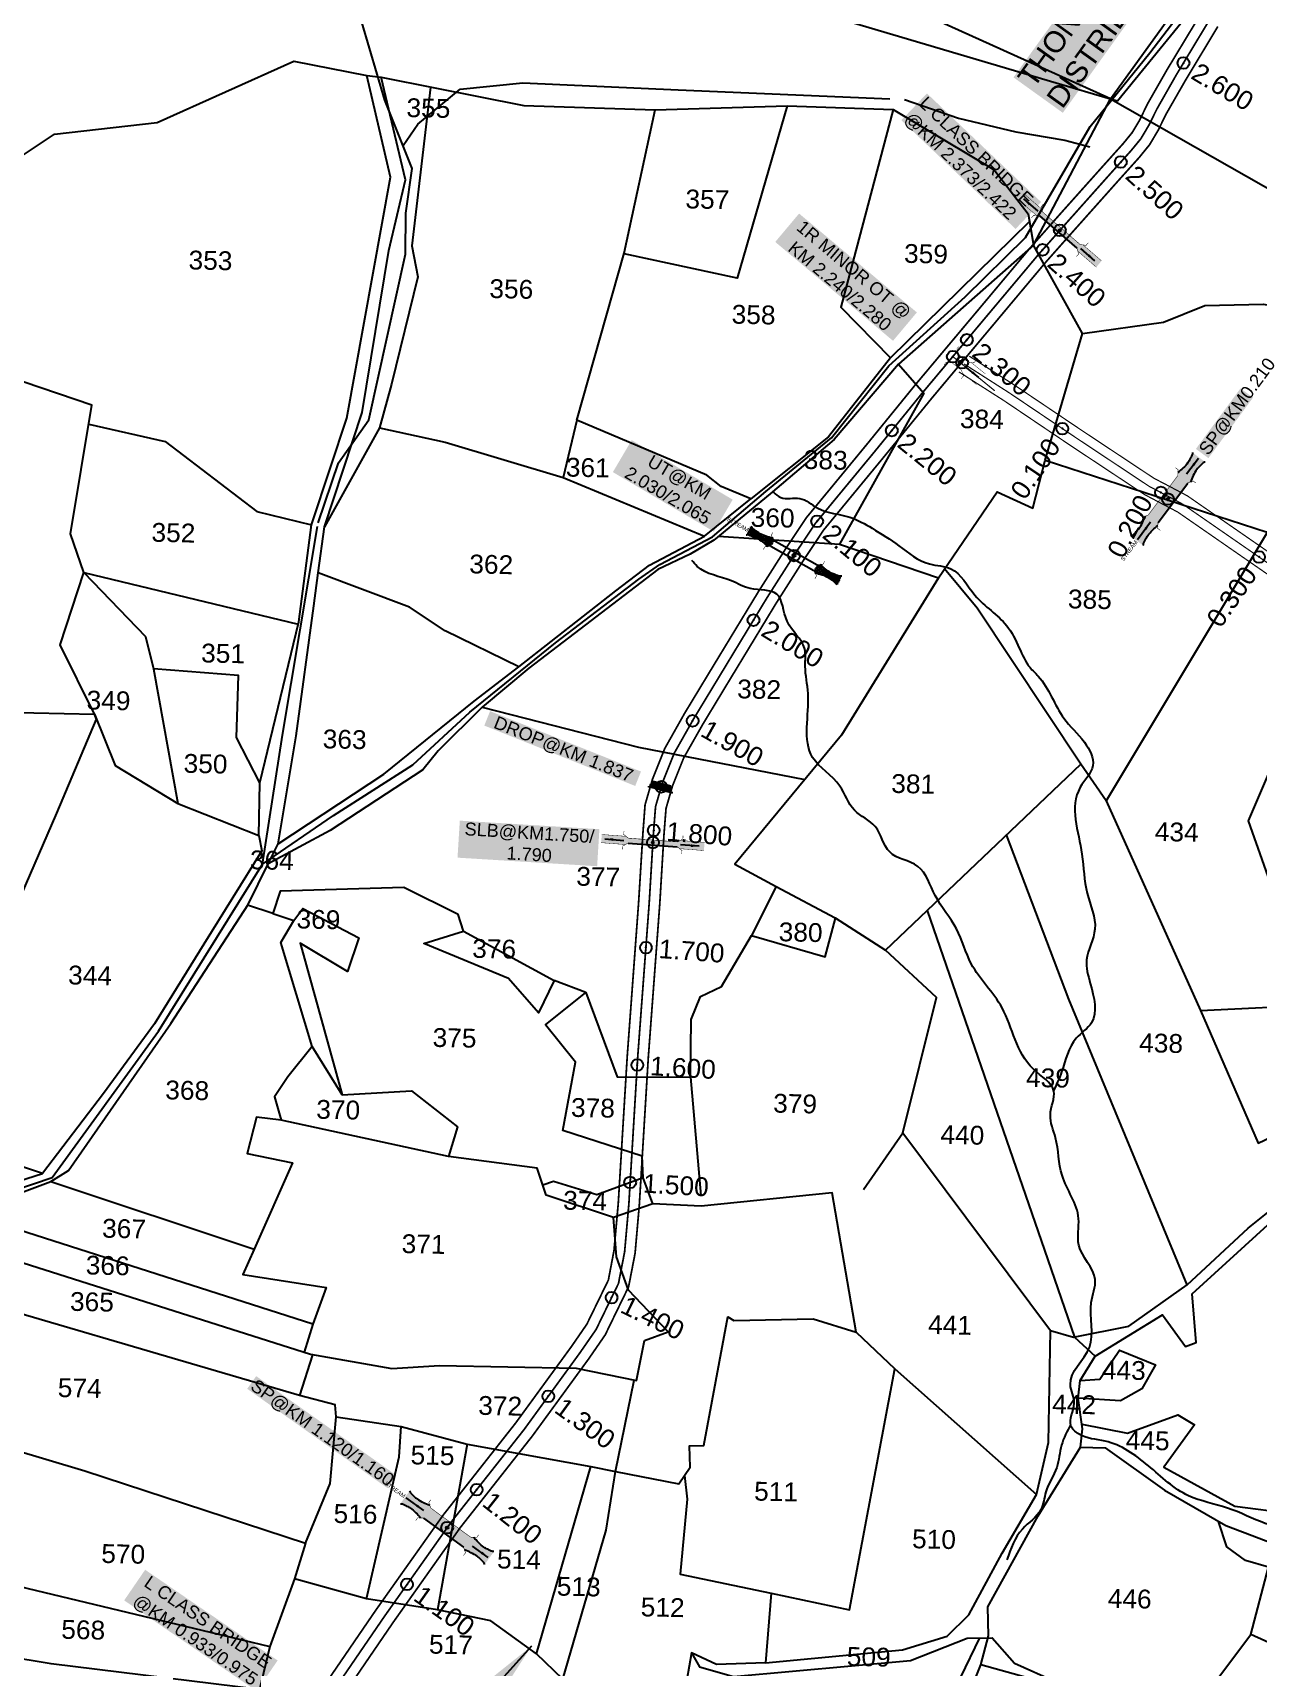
# Model space of a CAD drawing. Header units: inches. Extents: x 184455 to 195646, y 1613050 to 1620483.
# Drawn here: x 186628 to 187670, y 1615114 to 1616503 of the extents above; entities that cross this region are included whole.
import ezdxf
from ezdxf.enums import TextEntityAlignment as Align

# ---------------------------------------------------------------- set-up
doc = ezdxf.new("R2010")
doc.units = ezdxf.units.IN
doc.header["$LTSCALE"] = 15
doc.header["$MEASUREMENT"] = 0
doc.header["$PDMODE"] = 32
doc.header["$PDSIZE"] = 10
doc.linetypes.add('ACAD_ISO02W100', pattern=[15, 12, -3])
doc.linetypes.add('HIDDEN2', pattern=[0.1875, 0.125, -0.0625])
for name, color, linetype in [('CANAL1', 7, 'Continuous'), ('CHANAGE', 1, 'Continuous'), ('CS', 134, 'Continuous'), ('CSMark', 72, 'Continuous'), ('PAPER SIZE', 5, 'Continuous'), ('PLOTS', 7, 'Continuous'), ('PLOTS NO', 7, 'Continuous'), ('POINT', 2, 'Continuous'), ('ROADS', 6, 'ACAD_ISO02W100'), ('STREAMS', 4, 'Continuous'), ('STRUCTURE', 5, 'Continuous'), ('text2', 7, 'Continuous')]:
    doc.layers.add(name, color=color, linetype=linetype)
doc.styles.get("Standard").update_dxf_attribs({"font": 'arial.ttf'})
doc.dimstyles.get("Standard").update_dxf_attribs({"dimtxt": 0.18, "dimasz": 0.18, "dimexe": 0.18, "dimexo": 0.0625, "dimgap": 0.09, "dimtad": 0, "dimtih": 1, "dimtoh": 1, "dimdec": 4, "dimzin": 0, "dimdsep": 46, "dimtxsty": 'Standard', "dimcen": 0.09, "dimadec": 0, "dimazin": 0, "dimtfac": 1, "dimtdec": 4, "dimtofl": 0, "dimtmove": 0, "dimatfit": 3, "dimfxl": 1, "dimtolj": 1, "dimtzin": 0, "dimarcsym": 0})

# ---------------------------------------------------------------- blocks, each defined once
blk = doc.blocks.new('DROP')
h = blk.add_hatch()
h.set_pattern_fill('ANSI31', color=1, scale=10, angle=45)
h.set_pattern_definition([(90, (-324.4107, -25.7687), (-1.25, 0), [])])
h.paths.add_polyline_path([(-9.9, -4.3), (-13.8, 4.1), (13.8, 4.1), (10.2, -4.3)])
at = {"layer": 'STRUCTURE', "color": 5, "const_width": 0.49}
blk.add_lwpolyline([(-9.9, -4.3), (-13.8, 4.1), (13.8, 4.1), (10.2, -4.3), (-9.9, -4.3)], dxfattribs=at)
at = {"layer": 'STRUCTURE', "color": 5}
blk.add_circle((0, 0), 1.33, dxfattribs=at)
blk = doc.blocks.new('SP')
at = {"layer": 'STRUCTURE'}
h = blk.add_hatch(dxfattribs=at)
h.set_pattern_fill('DASH', color=256, scale=8, style=0)
edge = h.paths.add_edge_path()
edge.add_spline(control_points=[(769825.7, 1706742.1), (769825.3, 1706741.8), (769823.8, 1706740.8), (769820.9, 1706740.3), (769817, 1706739.7), (769811.4, 1706738.9), (769804, 1706739.7), (769798.4, 1706741), (769795.6, 1706741.6)], knot_values=[0, 0, 0, 0, 1.613557, 5.24513, 8.624976, 13.470124, 22.190216, 30.746377, 30.746377, 30.746377, 30.746377], degree=3, periodic=0)
edge.add_line((769795.6, 1706741.6), (769792.6, 1706739.6))
edge.add_line((769792.6, 1706739.6), (769732.6, 1706739.6))
edge.add_line((769732.6, 1706739.6), (769729.6, 1706741.6))
edge.add_spline(control_points=[(769729.6, 1706741.6), (769726.9, 1706740.9), (769721.3, 1706739.5), (769713.9, 1706738.5), (769708.3, 1706739.1), (769704.4, 1706739.6), (769701.5, 1706740), (769700, 1706741), (769699.5, 1706741.3)], knot_values=[0, 0, 0, 0, 8.556161, 17.276253, 22.121402, 25.501247, 29.13282, 30.746377, 30.746377, 30.746377, 30.746377], degree=3, periodic=0)
edge.add_line((769699.5, 1706741.3), (769699.5, 1706722.1))
edge.add_spline(control_points=[(769699.5, 1706722.1), (769700, 1706722.4), (769701.4, 1706723.4), (769704.3, 1706724), (769708.2, 1706724.5), (769713.8, 1706725.3), (769721.2, 1706724.5), (769726.8, 1706723.3), (769729.6, 1706722.6)], knot_values=[0, 0, 0, 0, 1.613557, 5.24513, 8.624976, 13.470124, 22.190216, 30.746377, 30.746377, 30.746377, 30.746377], degree=3, periodic=0)
edge.add_line((769729.6, 1706722.6), (769732.6, 1706724.6))
edge.add_line((769732.6, 1706724.6), (769792.6, 1706724.6))
edge.add_line((769792.6, 1706724.6), (769795.6, 1706722.6))
edge.add_spline(control_points=[(769795.6, 1706722.6), (769798.4, 1706723.3), (769803.9, 1706724.8), (769811.3, 1706725.8), (769817, 1706725.1), (769820.9, 1706724.7), (769823.8, 1706724.2), (769825.2, 1706723.3), (769825.7, 1706723)], knot_values=[0, 0, 0, 0, 8.556161, 17.276253, 22.121402, 25.501247, 29.13282, 30.746377, 30.746377, 30.746377, 30.746377], degree=3, periodic=0)
edge.add_line((769825.7, 1706723), (769825.7, 1706742.1))
h.paths.add_polyline_path([(769764.2, 1706732.1, -1), (769761.1, 1706732.1, -1)], flags=0)
h.paths.add_polyline_path([(769761.1, 1706732.1, 1), (769764.2, 1706732.1, 1)], flags=16)
at = {"layer": 'STRUCTURE', "const_width": 0.628}
for points in [[(769726.6, 1706747.6), (769726.6, 1706743.6), (769732.6, 1706739.6), (769792.6, 1706739.6), (769798.6, 1706743.6), (769798.6, 1706747.6)], [(769726.6, 1706716.6), (769726.6, 1706720.6), (769732.6, 1706724.6), (769792.6, 1706724.6), (769798.6, 1706720.6), (769798.6, 1706716.6)]]:
    blk.add_lwpolyline(points, dxfattribs=at)
at = {"layer": 'STRUCTURE', "color": 3}
blk.add_lwpolyline([(769732.6, 1706724.6), (769792.6, 1706724.6)], dxfattribs=at)
blk.add_lwpolyline([(769732.6, 1706724.6), (769792.6, 1706724.6)], dxfattribs=at)
at = {"layer": 'STRUCTURE', "color": 0}
blk.add_circle((769762.6, 1706732.1), 1.55, dxfattribs=at)
at = {"layer": 'STRUCTURE'}
for points in [[(769699.5, 1706741.3), (769700.9, 1706740.5), (769704.4, 1706739.6), (769707.8, 1706739.2), (769712.6, 1706738.8), (769721.3, 1706739.7), (769729.6, 1706741.6)], [(769825.7, 1706742.1), (769824.3, 1706741.3), (769820.8, 1706740.3), (769817.5, 1706739.8), (769812.7, 1706739.2), (769804, 1706739.9), (769795.6, 1706741.6)], [(769699.5, 1706722.1), (769700.9, 1706723), (769704.4, 1706724), (769707.7, 1706724.5), (769712.5, 1706725), (769721.2, 1706724.4), (769729.6, 1706722.6)], [(769825.7, 1706723), (769824.3, 1706723.8), (769820.8, 1706724.7), (769817.4, 1706725.1), (769812.6, 1706725.5), (769803.9, 1706724.6), (769795.6, 1706722.6)]]:
    blk.add_spline(points, degree=3, dxfattribs=at)
at = {"layer": 'STRUCTURE', "color": 0}
blk.add_text('STREAM', height=5, dxfattribs=at).set_placement((769684.3, 1706732.1), align=Align.MIDDLE_CENTER)
for points in [[(769727.4, 1706732.1), (769700.8, 1706732.1)], [(769824.4, 1706732.1), (769800.5, 1706732.1)]]:
    blk.add_leader(points, dimstyle='Standard', override={"dimasz": 10, "dimgap": 0.09, "dimtad": 0}, dxfattribs=at)
blk = doc.blocks.new('SLB')
at = {"layer": 'STRUCTURE'}
h = blk.add_hatch(dxfattribs=at)
h.set_pattern_fill('DOTS', color=6, scale=20, angle=320.3722, style=0)
h.set_pattern_definition([(320.372247934, (-159.4327, -72.9564), (1.2786241598, 0.5641323054), [0, -1.25])])
h.paths.add_polyline_path([(769699.5, 1706871.1), (769699.5, 1706861.1), (769729.1, 1706861.1), (769732.1, 1706863.1), (769792.1, 1706863.1), (769795.1, 1706861.1), (769824.7, 1706861.1), (769824.7, 1706871.1), (769795.1, 1706871.1), (769792.1, 1706869.1), (769732.1, 1706869.1), (769729.1, 1706871.1)])
at = {"layer": 'STRUCTURE', "color": 6, "const_width": 0.628}
for points in [[(769726.1, 1706877.1), (769726.1, 1706873.1), (769732.1, 1706869.1), (769792.1, 1706869.1), (769798.1, 1706873.1), (769798.1, 1706877.1)], [(769726.1, 1706855.1), (769726.1, 1706859.1), (769732.1, 1706863.1), (769792.1, 1706863.1), (769798.1, 1706859.1), (769798.1, 1706855.1)]]:
    blk.add_lwpolyline(points, dxfattribs=at)
at = {"layer": 'STRUCTURE', "color": 6, "linetype": 'ACAD_ISO02W100', "ltscale": 0.5, "const_width": 0.5}
for points in [[(769699.5, 1706871.1), (769729.1, 1706871.1)], [(769699.5, 1706861.1), (769729.1, 1706861.1)], [(769795.1, 1706871.1), (769824.7, 1706871.1)], [(769795.1, 1706861.1), (769824.7, 1706861.1)]]:
    blk.add_lwpolyline(points, dxfattribs=at)
at = {"layer": 'STRUCTURE', "color": 6}
blk.add_lwpolyline([(769732.1, 1706863.1), (769792.1, 1706863.1)], dxfattribs=at)
blk.add_lwpolyline([(769732.1, 1706863.1), (769792.1, 1706863.1)], dxfattribs=at)
at = {"layer": 'STRUCTURE', "color": 0}
blk.add_circle((769762.1, 1706866.1), 1.24, dxfattribs=at)
for points in [[(769703.8, 1706866), (769726.7, 1706866)], [(769818.6, 1706865.8), (769795.7, 1706865.8)]]:
    blk.add_leader(points, dimstyle='Standard', override={"dimasz": 10, "dimgap": 0.09, "dimtad": 0}, dxfattribs=at)
blk = doc.blocks.new('UT')
at = {"layer": 'STRUCTURE'}
h = blk.add_hatch(dxfattribs=at)
h.set_pattern_fill('DASH', color=150, scale=8, angle=-39.6278, style=0)
h.set_pattern_definition([(320.372247933, (-4370.464, -6260.8811), (1.40800153113, 0.132407282), [1, -1])])
h.paths.add_polyline_path([(765163, 1700681.9), (765165.6, 1700680.6), (765167.2, 1700680.3), (765169.1, 1700680), (765172.4, 1700679.6), (765176.4, 1700679.3), (765179.5, 1700679.5), (765183.1, 1700679.9), (765187.7, 1700680.9), (765188.9, 1700681.2), (765193.1, 1700682.2), (765196.1, 1700680.2), (765196.1, 1700672.2), (765193.1, 1700670.2), (765190.5, 1700670.8), (765188.1, 1700671.3), (765185.5, 1700671.8), (765183.6, 1700672.1), (765181, 1700672.5), (765180.3, 1700672.5), (765178.5, 1700672.6), (765176.7, 1700672.6), (765174.6, 1700672.5), (765172.5, 1700672.3), (765170.4, 1700672), (765168.5, 1700671.7), (765166.1, 1700671.2), (765165, 1700670.8), (765163, 1700669.7)])
h.paths.add_polyline_path([(765259.1, 1700682.2), (765256.1, 1700680.2), (765256.1, 1700672.2), (765259.1, 1700670.2), (765261.9, 1700671), (765264.4, 1700671.6), (765266.4, 1700672), (765269.1, 1700672.5), (765272.7, 1700673), (765276.1, 1700673.1), (765278.6, 1700672.9), (765281.2, 1700672.7), (765283.9, 1700672.3), (765286.4, 1700671.9), (765288, 1700671.3), (765289.2, 1700670.6), (765289.1, 1700682.7), (765287.6, 1700681.8), (765285.7, 1700681.2), (765283, 1700680.7), (765281.2, 1700680.4), (765276.7, 1700679.9), (765272.7, 1700679.9), (765268.7, 1700680.3), (765264.8, 1700681), (765261.2, 1700681.7)])
at = {"layer": 'STRUCTURE', "color": 150, "const_width": 0.628}
for points in [[(765190.1, 1700688.2), (765190.1, 1700684.2), (765196.1, 1700680.2), (765256.1, 1700680.2), (765262.1, 1700684.2), (765262.1, 1700688.2)], [(765190.1, 1700664.2), (765190.1, 1700668.2), (765196.1, 1700672.2), (765256.1, 1700672.2), (765262.1, 1700668.2), (765262.1, 1700664.2)]]:
    blk.add_lwpolyline(points, dxfattribs=at)
at = {"layer": 'STRUCTURE', "color": 150}
for points in [[(765196.1, 1700680.2), (765256.1, 1700680.2)], [(765196.1, 1700672.2), (765256.1, 1700672.2)], [(765196.1, 1700672.2), (765256.1, 1700672.2)]]:
    blk.add_lwpolyline(points, dxfattribs=at)
at = {"layer": 'STRUCTURE', "color": 0}
blk.add_circle((765226.1, 1700676.2), 1.89, dxfattribs=at)
at = {"layer": 'STRUCTURE', "color": 150}
for points in [[(765163, 1700681.9), (765164.4, 1700681.1), (765167.9, 1700680.2), (765171.2, 1700679.8), (765176.1, 1700679.4), (765184.7, 1700680.3), (765193.1, 1700682.2)], [(765163, 1700669.7), (765164.3, 1700670.6), (765167.8, 1700671.6), (765171.2, 1700672.1), (765176, 1700672.6), (765184.7, 1700672), (765193.1, 1700670.2)], [(765289.1, 1700682.7), (765287.8, 1700681.9), (765284.3, 1700680.9), (765280.9, 1700680.4), (765276.1, 1700679.8), (765267.4, 1700680.5), (765259.1, 1700682.2)], [(765289.2, 1700670.6), (765287.8, 1700671.4), (765284.2, 1700672.3), (765280.9, 1700672.7), (765276.1, 1700673.1), (765267.4, 1700672.2), (765259.1, 1700670.2)]]:
    blk.add_spline(points, degree=3, dxfattribs=at)
at = {"layer": 'STRUCTURE', "color": 0}
blk.add_text('STREAM', height=5, dxfattribs=at).set_placement((765148.2, 1700675.8), align=Align.MIDDLE_CENTER)
for points in [[(765190.9, 1700676), (765164.2, 1700675.8)], [(765289.3, 1700676.7), (765265.4, 1700676.4)]]:
    blk.add_leader(points, dimstyle='Standard', override={"dimasz": 10, "dimgap": 0.09, "dimtad": 0}, dxfattribs=at)
blk = doc.blocks.new('OT')
at = {"layer": 'STRUCTURE', "color": 190}
for points, const_width in [([(769775.2, 1706601.8), (769775.2, 1706597.8), (769769.2, 1706593.8), (769761.8, 1706593.8), (769754.4, 1706593.8), (769748.4, 1706597.8), (769748.4, 1706601.8)], 0.5), ([(769751.4, 1706595.8), (769729.4, 1706595.8)], 0.5), ([(769751.4, 1706579), (769729.4, 1706579)], 0.5), ([(769748.4, 1706573), (769748.4, 1706577), (769754.4, 1706581), (769761.8, 1706581), (769761.8, 1706581), (769761.8, 1706581), (769769.2, 1706581), (769775.2, 1706577), (769775.2, 1706573)], 0.5), ([(769761.8, 1706593.8), (769761.8, 1706581)], 2.5)]:
    blk.add_lwpolyline(points, dxfattribs=dict(at, const_width=const_width))
at = {"layer": 'STRUCTURE', "color": 0}
blk.add_circle((769761.8, 1706587.4), 1.87, dxfattribs=at)
blk.add_leader([(769732.6, 1706587.4), (769753.8, 1706587.4)], dimstyle='Standard', override={"dimasz": 10, "dimgap": 0.09, "dimtad": 0}, dxfattribs=at)

msp = doc.modelspace()

# ---------------------------------------------------------------- linework, layer by layer
at = {"layer": 'CANAL1', "color": 200}
for points, const_width in [([(186870.7, 1615091.2), (186919.4, 1615162.4), (186976.8, 1615243.4), (187038.3, 1615321.5), (187085.8, 1615386.6), (187098.9, 1615405.6), (187117.2, 1615443.1), (187122, 1615468.3), (187125.6, 1615508.2), (187133.2, 1615632.9), (187142.9, 1615764), (187146.5, 1615822.1), (187148.4, 1615847.2), (187154.7, 1615868.9), (187165.1, 1615894.9), (187181.9, 1615924.7), (187203.7, 1615960.7), (187244.7, 1616028.2), (187268.4, 1616065.5), (187285.8, 1616091.5), (187306.7, 1616116.8), (187337.2, 1616153.8), (187378.3, 1616204.3), (187432.3, 1616268.6), (187475.4, 1616320), (187497.8, 1616345.4), (187536.6, 1616388.8), (187555, 1616409.3), (187562.6, 1616418.6), (187568.8, 1616428.9), (187575.6, 1616442.9), (187592.4, 1616472.3), (187620.2, 1616518.3)], 1.5), ([(186885.6, 1615081), (186934.2, 1615152.1), (186991.2, 1615232.6), (187052.6, 1615310.6), (187100.5, 1615376.2), (187114.5, 1615396.5), (187134.4, 1615437.4), (187139.9, 1615465.8), (187143.5, 1615506.8), (187151.1, 1615631.6), (187160.9, 1615762.8), (187164.4, 1615820.8), (187166.2, 1615844), (187171.7, 1615863.1), (187181.3, 1615887.1), (187197.5, 1615915.6), (187219.1, 1615951.3), (187260, 1616018.7), (187283.5, 1616055.6), (187300.3, 1616080.8), (187320.5, 1616105.3), (187351.1, 1616142.4), (187392.2, 1616192.8), (187446.1, 1616257.1), (187489, 1616308.3), (187511.3, 1616333.4), (187550, 1616376.8), (187568.7, 1616397.6), (187577.4, 1616408.3), (187584.6, 1616420.4), (187591.5, 1616434.4), (187608, 1616463.2), (187635.4, 1616508.7)], 1.5), ([(187423.9, 1616228.6), (187462.2, 1616204.1), (187519.7, 1616165.4), (187581.1, 1616124.7), (187594.5, 1616117.7), (187609.6, 1616109.7), (187706.5, 1616042.6)], 1), ([(187415.3, 1616215.1), (187453.4, 1616190.8), (187510.8, 1616152.1), (187573, 1616110.9), (187587, 1616103.5), (187601.3, 1616096), (187697.3, 1616029.5)], 1)]:
    msp.add_lwpolyline(points, dxfattribs=dict(at, const_width=const_width))
at = {"layer": 'CANAL1', "color": 1, "linetype": 'HIDDEN2', "ltscale": 5, "const_width": 1.5}
msp.add_lwpolyline([(186878.1, 1615086.1), (186926.8, 1615157.2), (186984, 1615238), (187045.5, 1615316), (187093.1, 1615381.4), (187106.7, 1615401), (187125.8, 1615440.2), (187131, 1615467), (187134.6, 1615507.5), (187142.1, 1615632.2), (187151.9, 1615763.4), (187155.4, 1615821.4), (187157.3, 1615845.6), (187163.2, 1615866), (187173.2, 1615891), (187189.7, 1615920.2), (187211.4, 1615956), (187252.3, 1616023.5), (187275.9, 1616060.5), (187293, 1616086.1), (187313.6, 1616111.1), (187344.2, 1616148.1), (187385.2, 1616198.5), (187439.2, 1616262.9), (187482.2, 1616314.1), (187504.6, 1616339.4), (187543.3, 1616382.8), (187561.8, 1616403.4), (187570, 1616413.4), (187576.7, 1616424.7), (187583.6, 1616438.6), (187600.2, 1616467.8), (187627.8, 1616513.5)], dxfattribs=at)
at = {"layer": 'CANAL1', "color": 1, "linetype": 'HIDDEN2', "ltscale": 4, "const_width": 1, "elevation": 1}
msp.add_lwpolyline([(187410.1, 1616228.1), (187445.7, 1616199.1)], dxfattribs=at)
at = {"layer": 'CANAL1', "color": 1, "linetype": 'HIDDEN2', "ltscale": 4, "const_width": 1}
msp.add_lwpolyline([(187419.6, 1616221.9), (187457.8, 1616197.5), (187515.3, 1616158.8), (187577.1, 1616117.8), (187590.8, 1616110.6), (187605.4, 1616102.8), (187701.9, 1616036)], dxfattribs=at)
at = {"layer": 'CS', "color": 3}
for p in [(187503.2, 1616166.9), (187587, 1616112.6), (187670.5, 1616057.8)]:
    msp.add_point(p, dxfattribs=at)
at = {"layer": 'PLOTS'}
for points in [[(186477.9, 1616698.6), (186742.6, 1616659.6), (186898.2, 1616636.4), (187156.9, 1616562.1), (187498, 1616460.9), (187544.2, 1616447.3), (187550.1, 1616445.6), (187631.5, 1616545.7), (187707.3, 1616681), (187769.4, 1616760.5), (187880.9, 1616903.4), (187907.5, 1616909.6), (187963.9, 1616915), (188017.9, 1616956.8), (188079.7, 1617031.6), (188119.6, 1617094.4), (188171.2, 1617160.6), (188308.4, 1617311)], [(186541.5, 1615594), (186648.3, 1615840), (186681.9, 1615920), (186680.2, 1615924.2), (186651.2, 1615983), (186671.3, 1616044.7), (186659.8, 1616077.5), (186678, 1616186.8), (186562.5, 1616225.9), (186567.1, 1616309.7), (186572.1, 1616374.2), (186546.1, 1616466.8), (186477.9, 1616698.6)], [(187544.2, 1616447.3), (187362.2, 1616529.3), (187302.5, 1616578.2), (187062.2, 1616654.2), (186912.2, 1616676.4)], [(187544.2, 1616447.3), (187612.2, 1616541.5), (187622, 1616547.4), (187669.5, 1616636.2)], [(186576.9, 1615926.4), (186680.2, 1615924.2), (186697.8, 1615880.4), (186751.1, 1615848.3), (186819.9, 1615821.1), (186820.9, 1615865.9), (186853.9, 1616002.7), (186864.9, 1616085.1), (186881, 1616133.8), (186894.8, 1616175.7), (186931.8, 1616380.6), (186911.7, 1616467), (186924.1, 1616465.7), (186969.7, 1616456.6), (187045.4, 1616441.6), (187156.9, 1616437.9), (187269.2, 1616441.4), (187359.3, 1616438.3), (187445.3, 1616387), (187474.2, 1616349.4), (187478.8, 1616322.9), (187544.2, 1616447.3), (187761, 1616324.1)], [(186578, 1616371.8), (186646.2, 1616417.2), (186733.4, 1616427.1), (186849.7, 1616479.4), (186911.7, 1616467)], [(186504.2, 1615452.3), (186525.4, 1615481.5), (186533.6, 1615484.9), (186571.1, 1615499.9), (186643.1, 1615527), (186658.2, 1615536.3), (186745.1, 1615661.1), (186810.8, 1615762.3), (186828, 1615797), (186836.3, 1615813.8), (186851.7, 1615905.8), (186866.7, 1616016.3), (186870.5, 1616044.4), (186875.7, 1616083.3), (186907.8, 1616180.5), (186930.6, 1616318.4), (186944.8, 1616378.5), (186924.1, 1616465.7)], [(186966, 1616457.3), (186950.1, 1616322.4), (186955.1, 1616295.9), (186932.9, 1616204.8), (186922.6, 1616167.7), (186875.7, 1616083.3)], [(187269.2, 1616441.4), (187226.7, 1616294.8), (187130.6, 1616315.5)], [(187090.3, 1616174), (187130.7, 1616316.1), (187156.9, 1616437.9)], [(187359.3, 1616438.3), (187314.8, 1616270.2), (187357.1, 1616227.1), (187475.3, 1616343.1)], [(187478.8, 1616322.9), (187363.8, 1616221.8), (187309.1, 1616157.7), (187254.9, 1616111.6), (187206.8, 1616072.1), (187186.7, 1616060.1), (187159.3, 1616047.2), (187049.7, 1615963.2), (187009.9, 1615930.1), (186972.6, 1615892.9), (186959.5, 1615876.9), (186880.7, 1615825.2), (186828, 1615797)], [(187210.9, 1616075.4), (187313.8, 1616068.6), (187397.9, 1616040.2), (187447.8, 1616113.2), (187478.1, 1616099.2), (187488.6, 1616140.2), (187520.3, 1616247.7), (187478.8, 1616322.9)], [(187520.3, 1616247.7), (187589.1, 1616257.5), (187624.3, 1616271.5), (187674.2, 1616272.6), (187717.4, 1616264.9), (187741.8, 1616279.6), (187773.5, 1616259.1), (187781.2, 1616202.6), (187752.6, 1616156.9), (187727.2, 1616124.2), (187705.9, 1616130.8), (187679.2, 1616081.5), (187540.4, 1615850.5), (187518.8, 1615881.7), (187430.7, 1616014.2), (187403.1, 1616047.8)], [(187357.1, 1616227.1), (187304.4, 1616159.9), (187238.4, 1616107.3)], [(187363.8, 1616221.8), (187385.5, 1616197.1), (187313.8, 1616068.6)], [(186675.3, 1616170.6), (186740.2, 1616156), (186818.2, 1616096.5), (186864.9, 1616085.1)], [(186922.6, 1616167.7), (186978.4, 1616155.4), (187078.8, 1616125.3), (187198.8, 1616075.5), (187238.4, 1616107.3), (187213.2, 1616117.7), (187201, 1616127.4), (187090.3, 1616174), (187078.8, 1616125.3)], [(187488.6, 1616140.2), (187677.5, 1616078.8)], [(187540.4, 1615850.5), (187620.8, 1615672.2), (187669.8, 1615559.6), (187704.2, 1615575.9), (187717.9, 1615530.9), (187809.4, 1615590.3), (187815.5, 1615593.9), (187821.9, 1615629.8), (187808.9, 1615636.5), (187811.7, 1615663.1), (187823.6, 1615733.9), (187753.2, 1615740.6), (187689.9, 1615753.2), (187661.6, 1615833.5), (187742.9, 1616023.2), (187735.9, 1616033.3), (187729.4, 1616077.4), (187744.3, 1616104.5), (187727.2, 1616124.2)], [(187041.1, 1615964.3), (187123.5, 1616029.1), (187152.3, 1616050.8), (187198.8, 1616075.5)], [(186671.3, 1616044.7), (186853.5, 1616000.7)], [(186671.3, 1616044.7), (186723.7, 1615990.3), (186730.3, 1615962.6), (186751.1, 1615848.3)], [(186836.3, 1615813.8), (186926.4, 1615873.3), (187003, 1615935.1), (187041.1, 1615964.3), (186978.4, 1615995.1), (186948, 1616015.1), (186870.5, 1616044.4)], [(187397.9, 1616040.2), (187315.5, 1615906.2), (187224.7, 1615796.6), (187260, 1615777.7), (187310, 1615750.9), (187352.8, 1615723.6), (187518.8, 1615881.7)], [(186820.9, 1615865.9), (186800.9, 1615904.4), (186802.6, 1615957.1), (186730.3, 1615962.6)], [(187009.9, 1615930.1), (187142.9, 1615896.2), (187284.3, 1615868.6)], [(186819.9, 1615821.1), (186822.4, 1615808.1), (186773.3, 1615728.6), (186731.3, 1615660.8), (186687.8, 1615601.8), (186636, 1615533.7), (186545, 1615564), (186526.7, 1615520.4), (186513, 1615487.6), (186500.9, 1615458.6), (186483.7, 1615440.7), (186462.2, 1615445.9), (186464.9, 1615457), (186420, 1615467.9), (186395.7, 1615471.3), (186270.8, 1615496.1)], [(187609.3, 1615439.1), (187508.7, 1615682), (187455.7, 1615821.5)], [(187146.8, 1615530), (187146, 1615548.4), (187078.5, 1615570.2), (187089.3, 1615628.4), (187063.8, 1615660.1), (187097.9, 1615687.5), (187071, 1615697.7), (187057.9, 1615670.4), (187032.4, 1615699.4), (186960.3, 1615729.3), (186994, 1615739.8), (186989.6, 1615753.9), (186943.3, 1615776.7), (186838, 1615773.8), (186831.8, 1615754.7), (186810.4, 1615761.7)], [(187260, 1615777.7), (187238.8, 1615736)], [(186831.8, 1615754.7), (186849.8, 1615748.8), (186857.5, 1615759.1), (186904.9, 1615733.9), (186895.3, 1615705.4), (186855.1, 1615729.5), (186890.9, 1615600.6), (186949.8, 1615604.1), (186988.9, 1615573.4), (186981.3, 1615548.1)], [(186890.9, 1615600.6), (186865.4, 1615641.7), (186838.8, 1615730.1), (186849.8, 1615748.8)], [(187097.9, 1615687.5), (187124.8, 1615616), (187187, 1615615.6), (187187.6, 1615664.6), (187195.6, 1615684.1), (187213.5, 1615692.6), (187238.8, 1615736), (187301.6, 1615717.8), (187310.2, 1615750.7)], [(187388.3, 1615757.4), (187488, 1615468.5), (187513.5, 1615394.7)], [(186994, 1615739.8), (187071, 1615697.7)], [(187367.5, 1615568.2), (187396.3, 1615683.2), (187352.8, 1615723.6)], [(187620.8, 1615672.2), (187725.8, 1615677.4), (187811.7, 1615663.1)], [(186865.4, 1615641.7), (186844.7, 1615616), (186833.3, 1615598.8), (186839.1, 1615579.1)], [(187187, 1615615.6), (187195.7, 1615514.9)], [(186533.6, 1615484.9), (186864, 1615380), (186933.2, 1615367.9), (186973.7, 1615370.6), (187089.8, 1615368.1), (187141, 1615357.6), (187148, 1615391.7), (187168, 1615399), (187134.4, 1615434.5), (187124, 1615462.9), (187121.5, 1615496.4), (187064.4, 1615515.2), (187061, 1615525.4), (187056.7, 1615538.2), (186981.3, 1615548.1), (186839.1, 1615579.1), (186818, 1615581.5), (186810, 1615550.7), (186848.7, 1615542.7), (186816.1, 1615469.3), (186806.5, 1615447.9), (186877.3, 1615436.9), (186866, 1615405.5), (186858.5, 1615381.7)], [(187513.5, 1615394.7), (187531.1, 1615378.4), (187588.4, 1615413.5), (187608, 1615386.5), (187616.9, 1615390.1), (187613.5, 1615431.5), (187697.3, 1615507.7), (187787.9, 1615569.6), (187807.9, 1615578.6)], [(187334.1, 1615520), (187367.5, 1615568.2), (187493, 1615400.3)], [(186526.7, 1615520.4), (186560.3, 1615509.7), (186636, 1615533.7)], [(186643.1, 1615527), (186816.1, 1615469.3)], [(187155, 1615507.8), (187146.8, 1615530), (187107.4, 1615515.5), (187070.5, 1615526.8), (187061.5, 1615523.7)], [(187328, 1615398.7), (187360.9, 1615367.6), (187481.1, 1615260.7), (187491.5, 1615305.1), (187493, 1615400.3), (187512.6, 1615394.5), (187559.7, 1615403.8), (187609.3, 1615439.1), (187661.2, 1615487.3), (187684, 1615505.3), (187717.9, 1615530.9)], [(186885.8, 1615326.7), (186940.9, 1615318.5), (186997, 1615303.5), (187102.3, 1615284.7), (187123.3, 1615280.5), (187177, 1615270), (187186.7, 1615284), (187186.2, 1615302.2), (187198.4, 1615302.5), (187218.8, 1615411.9), (187223.8, 1615408.7), (187291.2, 1615410.2), (187328, 1615398.7), (187307.5, 1615517.3), (187196.2, 1615506), (187155, 1615507.8), (187121.5, 1615496.4)], [(186866, 1615405.5), (186571.1, 1615499.9)], [(186466.5, 1615382.2), (186475.7, 1615379), (186476, 1615342.9), (186491, 1615338.6), (186490.8, 1615330), (186514.1, 1615325.9), (186514.5, 1615328.1), (186672.1, 1615281), (186859.8, 1615219.5), (186880.5, 1615270.2), (186885.8, 1615326.7), (186884.9, 1615337), (186854.6, 1615344.9), (186508.1, 1615446.3)], [(187518.3, 1615357.6), (187535.2, 1615358.9), (187551.8, 1615383.5), (187582.4, 1615371.1), (187570.9, 1615350.5), (187552.7, 1615340.3), (187516.7, 1615342.8)], [(186865.5, 1615379.5), (186854.6, 1615344.9)], [(187518.5, 1615301.1), (187520.4, 1615316.6), (187516.7, 1615342.8), (187518.3, 1615357.6), (187531.1, 1615378.4)], [(187078.5, 1615103.9), (187115.2, 1615230.4), (187123.3, 1615280.5), (187139.2, 1615357.9)], [(187181.8, 1615277), (187184.3, 1615256.9), (187178.3, 1615193.1), (187255.6, 1615176.8), (187322.2, 1615162.7), (187360.9, 1615367.6)], [(187519.9, 1615320.6), (187558.5, 1615312.9), (187601.4, 1615328.6), (187615.6, 1615319.9), (187589.6, 1615284), (187650, 1615251), (187698.4, 1615244.8), (187741.3, 1615222.7)], [(186911.6, 1615172.2), (186939.4, 1615292.9), (186940.9, 1615318.5)], [(186997, 1615303.5), (186971.9, 1615162.9)], [(187419, 1615078.2), (187433.9, 1615116), (187440.3, 1615140.6), (187439.8, 1615165.2), (187482.6, 1615242.6), (187518.5, 1615301.1), (187539.6, 1615300.4), (187590.2, 1615264.6), (187642.1, 1615234.4), (187724.9, 1615203)], [(187056.2, 1615125.3), (187102.3, 1615284.7)], [(187250.9, 1615117.6), (187367.4, 1615128.9), (187405.2, 1615140.5), (187423.7, 1615158.5), (187452.1, 1615210.8), (187481.1, 1615260.7)], [(187940.6, 1615152), (187904, 1615040), (187758.9, 1615070.2), (187764.9, 1615095.9), (187663.4, 1615141.9), (187678.5, 1615199), (187658.8, 1615204.6), (187643.1, 1615216.4), (187636.1, 1615237.9)], [(186859.8, 1615219.5), (186850.4, 1615189), (186829.3, 1615131.6)], [(186495.1, 1615213.2), (186537.5, 1615201.5), (186829.3, 1615131.6), (186820.5, 1615095), (186643.3, 1615116.9), (186562.7, 1615130.2)], [(186820.5, 1615095), (186982.6, 1615073.5), (187062.4, 1615078.8), (187077.7, 1615090.6), (187078.5, 1615103.9), (187056.2, 1615125.3), (187017.3, 1615153.4), (186971.9, 1615162.9), (186911.6, 1615172.2), (186850.4, 1615189)], [(187255.6, 1615176.8), (187250.9, 1615117.6), (187209.2, 1615116.4), (187188, 1615126.1), (187179.9, 1615080.8), (187126.9, 1615077), (187110.1, 1615076.9), (187077.7, 1615090.6)], [(187188, 1615126.1), (187194.7, 1615114.3), (187223.7, 1615106.1), (187374, 1615119.7), (187422.2, 1615138.8), (187443.5, 1615138.9), (187462.6, 1615117.4), (187533.3, 1615085.6), (187601.2, 1615058.9), (187663.4, 1615141.9)], [(187432.8, 1615138.9), (187400.5, 1615072.2), (187389.7, 1615046.2), (187375.9, 1615033.5), (187364.7, 1614964.6), (187392.2, 1614953.8), (187398.4, 1614972.4), (187550, 1614921.3), (187570.9, 1614968), (187597, 1615041.4), (187594.8, 1615050.5), (187473.6, 1615104.9), (187433.9, 1615116)]]:
    msp.add_lwpolyline(points, dxfattribs=at)
at = {"layer": 'POINT'}
for p in [(187418, 1616223, 5), (187593, 1616107, 6)]:
    msp.add_point(p, dxfattribs=at)
at = {"layer": 'ROADS'}
for points in [[(186823.1, 1615796.7), (186883.6, 1615838), (186950.9, 1615881), (186999.4, 1615925.9), (187072.3, 1615984.7), (187143.2, 1616038.8), (187160.9, 1616051.3), (187205.6, 1616075), (187251.2, 1616113.5), (187306.9, 1616159), (187355.8, 1616220.2), (187420.7, 1616279), (187471.8, 1616329.4), (187526.9, 1616423.6), (187577.7, 1616486.3), (187637.1, 1616564.6)], [(186564.1, 1615503.3), (186644.4, 1615530.2), (186734.6, 1615654.8), (186823.1, 1615796.7), (186840, 1615906.3), (186870.4, 1616086.7), (186887.7, 1616137.7), (186913.4, 1616174.3), (186944.7, 1616315.1), (186945.1, 1616350.1), (186950.5, 1616388), (186927.1, 1616446.2), (186907.7, 1616512.5)], [(186942.8, 1616407.5), (186955.2, 1616425.8), (186991.3, 1616455.6), (187044.6, 1616460.8), (187176.6, 1616454.9), (187369.1, 1616446.7), (187415, 1616430.7), (187463.7, 1616419.2), (187505.3, 1616412), (187526.5, 1616406.4)]]:
    msp.add_lwpolyline(points, dxfattribs=at)
at = {"layer": 'STREAMS'}
for points in [[(187257.6, 1616112.9), (187263.7, 1616108.4), (187280, 1616107.6), (187295.2, 1616099.3), (187322.6, 1616091.6), (187341.4, 1616082.2), (187364.3, 1616067.2), (187390.2, 1616051.9), (187408.5, 1616047.8), (187428.9, 1616025.2), (187455.9, 1615999.4), (187466.6, 1615980.4), (187475.7, 1615963.8), (187482.7, 1615956.5), (187504.4, 1615920.7), (187521.9, 1615900.4), (187529.2, 1615880.4), (187518.4, 1615862), (187519.9, 1615805.2), (187524.3, 1615771.9), (187530.9, 1615741.5), (187523.8, 1615715.2), (187527, 1615695.1), (187528, 1615661.9), (187515, 1615648.6), (187502.6, 1615620.2), (187495.4, 1615603.3)], [(188806.1, 1614622.7), (188786.5, 1614625.5), (188769.7, 1614635.6), (188748.1, 1614634.2), (188722.4, 1614651.8), (188673.7, 1614655.8), (188645.5, 1614656.4), (188585.2, 1614666.6), (188539.3, 1614672.9), (188504.5, 1614687.8), (188486, 1614717.6), (188463.3, 1614750.9), (188412, 1614772.3), (188383, 1614780.6), (188352.5, 1614784.6), (188322.8, 1614795.9), (188284.7, 1614794.3), (188249.9, 1614801.3), (188234.9, 1614800.2), (188215.8, 1614809.6), (188192.2, 1614844), (188165.1, 1614860), (188155.5, 1614887.8), (188135.4, 1614906.3), (188117.6, 1614925.9), (188100.2, 1614946.3), (188077.3, 1614946.1), (188047.1, 1614945.5), (188015.1, 1614960.8), (187971.9, 1614978.1), (187948, 1614990.9), (187930.9, 1615000.2), (187925.4, 1615025.7), (187908.3, 1615059.3), (187878.4, 1615081.2), (187859.9, 1615104.2), (187830.2, 1615143.8), (187789.7, 1615164.3), (187756.1, 1615183.2), (187736.8, 1615217.6), (187705.8, 1615229.1), (187675.8, 1615236.3), (187643.6, 1615249.3), (187610.6, 1615259.7), (187576.4, 1615285.2), (187539.5, 1615306.2), (187516.9, 1615312.3), (187510.5, 1615319.2), (187513.3, 1615338.4), (187510, 1615354.2), (187526.2, 1615385.8), (187527.8, 1615424.1), (187531.1, 1615443.6), (187517.2, 1615472.9), (187517, 1615495.4), (187503, 1615532.2), (187497.4, 1615564), (187493, 1615583.6), (187495.9, 1615603.7), (187478.6, 1615622.4), (187451.9, 1615674.6), (187425.8, 1615712), (187413.2, 1615741.6), (187395.1, 1615770), (187380.2, 1615794.8), (187356.4, 1615807), (187344.1, 1615828.6), (187326.5, 1615842.5), (187314.1, 1615863.1), (187290.9, 1615887.3), (187287, 1615941.7), (187284.6, 1615964.9), (187284, 1615980.2), (187269.2, 1616003.1), (187260.3, 1616026.3), (187237.9, 1616030.9), (187221.8, 1616037.5), (187192.8, 1616049.8), (187188.3, 1616054.9)], [(187510.3, 1615320.4), (187502.5, 1615302.8), (187498.4, 1615283.8), (187489.2, 1615263), (187485, 1615248), (187469.2, 1615231.4), (187456.1, 1615205.3)], [(185981.2, 1615145.5), (185992.4, 1615168), (186009.4, 1615180.3), (186024.9, 1615182.1), (186037.4, 1615162.8), (186042.9, 1615127.6), (186054, 1615114.3), (186067.2, 1615088.1), (186077.3, 1615070.6), (186100.4, 1615066.4), (186111.7, 1615061.2), (186138, 1615047.8), (186168.9, 1615041.1), (186192, 1615038.7), (186251.6, 1615010.3), (186281.5, 1614993.9), (186301.2, 1614990.5), (186324.8, 1614975.1), (186352.6, 1614965.5), (186366.2, 1614957.4), (186373.4, 1614946), (186388.5, 1614933.4), (186402.4, 1614921.9), (186410.7, 1614892.2), (186428.6, 1614873.2), (186443.9, 1614856.4), (186447.9, 1614848.3), (186477.7, 1614824.9), (186491.9, 1614808.9), (186507.9, 1614805.2), (186528.4, 1614803.3), (186566.4, 1614801.3), (186589.9, 1614798.6), (186602.9, 1614794.6), (186624.4, 1614790), (186643.3, 1614780.6), (186673.7, 1614772.1), (186701.7, 1614755.1), (186727.2, 1614741.5), (186769.4, 1614666.1), (186804.8, 1614604.7), (186812.5, 1614582.6), (186848.2, 1614551.6), (186880.2, 1614541.9), (186909, 1614523.7), (186952.5, 1614496.9), (186980.1, 1614475.7), (186987.6, 1614459.1), (186985.5, 1614445), (186995.1, 1614419.5), (186994.5, 1614406), (186999.1, 1614379.8), (187016.2, 1614343.8), (187019.2, 1614330.6), (187027, 1614323.4), (187036.2, 1614313.1), (187044.1, 1614299.1), (187102.4, 1614276.5), (187140.6, 1614276.1), (187165.3, 1614278.9), (187201.7, 1614275.9), (187227.2, 1614274), (187252.4, 1614278.3), (187279.1, 1614286.6), (187309.8, 1614294.6), (187325.4, 1614300.4), (187353, 1614285.5)]]:
    msp.add_spline(points, degree=3, dxfattribs=at)
at = {"layer": 'text2', "color": 2, "linetype": 'Continuous'}
for p in [(187606.2, 1616477.7), (187552.9, 1616393.5), (187501.1, 1616335.5, 1), (187486.4, 1616318.9), (187422, 1616242.4), (187410.1, 1616228.1, 1), (187410.1, 1616228.1, 1), (187358.2, 1616165.3), (187294.7, 1616088.1), (187275, 1616059, 1), (187240.6, 1616004.1), (187188.8, 1615918.5), (187162.2, 1615862.4, 1), (187155.8, 1615825.4), (187155.1, 1615815.1, 1), (187149.1, 1615725.7), (187141.8, 1615625.9), (187135.7, 1615526.1), (187119.9, 1615428.2), (187066.1, 1615344.3), (187005.2, 1615264.9), (186980.1, 1615232.6, 1), (186946, 1615184.4)]:
    msp.add_point(p, dxfattribs=at)

# ---------------------------------------------------------------- block references
at = {"xscale": 0.77, "yscale": 0.77, "zscale": 0.77, "rotation": 165.138521573517}
msp.add_blockref('DROP', (187162.2, 1615862.4, 1), dxfattribs=at)
at = {"layer": 'STRUCTURE', "color": 0}
for name, p, xscale, yscale, zscale, rotation in [('SLB', (-1001646, 1065125.4, 1), 0.7, 0.7, 0.7, 319.1437375850062), ('OT', (1355758.8, 2209866.9, 1), 0.6999999999999998, 0.6999999999999998, 0.6999999999999998, 141.2133819111399), ('SP', (819772.2, 468052.5, 6), 0.7, 0.7, 0.7, 53.11560564035666), ('UT', (-861954.3, 839351.6, 1), 0.7, 0.7, 0.7, 330.7367957065206), ('SLB', (-440986.8, 465449.3, 1), 0.7, 0.7, 0.7, 355.6382567223027), ('SP', (-952445.9, 967630.8, 1), 0.7000000000000001, 0.7000000000000001, 0.7000000000000001, 323.8881902876541)]:
    msp.add_blockref(name, p, dxfattribs=dict(at, xscale=xscale, yscale=yscale, zscale=zscale, rotation=rotation))

# ---------------------------------------------------------------- texts
at = {"layer": 'CHANAGE'}
for s, rotation, p in [('0.100', 56.0826, (187495.9, 1616156.2)), ('0.200', 62.3988, (187573.6, 1616108.7)), ('0.300', 55.3122, (187663.1, 1616047.1))]:
    msp.add_text(s, height=16, rotation=rotation, dxfattribs=at).set_placement(p, align=Align.MIDDLE_RIGHT)
at = {"layer": 'CSMark', "color": 1}
for s, rotation, p in [('2.600', 328.8861, (187615.6, 1616472)), ('2.500', 318.0415, (187561.1, 1616386.2)), ('2.400', 318.5034, (187494.6, 1616311.6)), ('2.300', 319.997, (187430.4, 1616235.3)), ('2.200', 320.8646, (187366.8, 1616158.4)), ('2.100', 320.4864, (187303.2, 1616081.1)), ('2.000', 328.7352, (187250, 1615998.4)), ('1.900', 330.4951, (187198.4, 1615913.1)), ('1.800', 355.4784, (187166.7, 1615824.6)), ('1.700', 355.753, (187160.1, 1615724.9)), ('1.600', 356.5216, (187152.7, 1615625.3)), ('1.500', 356.5216, (187146.7, 1615525.5)), ('1.400', 333.9464, (187129.8, 1615423.3)), ('1.300', 323.8791, (187074.9, 1615337.8)), ('1.200', 321.7645, (187013.8, 1615258.1)), ('1.100', 324.7167, (186955, 1615178))]:
    msp.add_text(s, height=16, rotation=rotation, dxfattribs=at).set_placement(p, align=Align.MIDDLE_LEFT)
at = {"layer": 'PLOTS NO'}
for s, p in [('355', (186964.2, 1616439.4)), ('357', (187201.4, 1616361.8)), ('353', (186778.9, 1616309.9)), ('359', (187387.3, 1616315.5)), ('356', (187034.7, 1616285.6)), ('358', (187240.7, 1616263.8)), ('384', (187434.8, 1616175)), ('383', (187302, 1616140.3)), ('361', (187099.7, 1616133.8)), ('360', (187256.9, 1616091.1)), ('352', (186747.4, 1616078.4)), ('362', (187017.6, 1616051.5)), ('385', (187526.6, 1616021.8)), ('351', (186789.6, 1615975.8)), ('382', (187245.4, 1615945.3)), ('349', (186692.2, 1615935.8)), ('363', (186893, 1615902.8)), ('350', (186774.7, 1615882)), ('381', (187376.4, 1615864.9)), ('434', (187600.5, 1615824)), ('364', (186831.1, 1615800)), ('377', (187108.6, 1615786)), ('369', (186870.7, 1615749.7)), ('380', (187280.7, 1615738.8)), ('376', (187020.1, 1615724.7)), ('344', (186676.5, 1615702.1)), ('375', (186986.4, 1615649)), ('438', (187587.2, 1615644.5)), ('439', (187491, 1615615)), ('368', (186759.1, 1615604.4)), ('370', (186887.5, 1615587.9)), ('378', (187104.1, 1615589.5)), ('379', (187276, 1615593.1)), ('440', (187418.2, 1615566.5)), ('374', (187097.4, 1615510.6)), ('367', (186705.4, 1615486.8)), ('371', (186960.1, 1615473.7)), ('366', (186691.5, 1615455.5)), ('365', (186678.1, 1615424.6)), ('441', (187407.7, 1615404.9)), ('443', (187555.5, 1615366.5)), ('574', (186667.7, 1615351.3)), ('372', (187025.2, 1615336.2)), ('442', (187513.2, 1615337.4)), ('445', (187575.8, 1615306.7)), ('515', (186967.7, 1615294.1)), ('511', (187259.8, 1615263.3)), ('516', (186902.2, 1615244.3)), ('510', (187394.1, 1615222.8)), ('570', (186704.7, 1615210.3)), ('514', (187041.2, 1615205.6)), ('513', (187092, 1615182.5)), ('446', (187560.5, 1615172.2)), ('512', (187163.4, 1615164.9)), ('568', (186670.7, 1615145.8)), ('517', (186983.3, 1615133.2)), ('509', (187338.6, 1615122.8))]:
    msp.add_text(s, height=16, rotation=358.7483, dxfattribs=at).set_placement(p, align=Align.MIDDLE_CENTER)
at = {"layer": 'STRUCTURE', "color": 5, "attachment_point": 1, "bg_fill": 1, "box_fill_scale": 1.1, "bg_fill_color": 7, "bg_fill_true_color": 16777215, "bg_fill_transparency": 0}
for s, insert, char_height, width, rotation in [('{\\C1;THONDURU \\PDISTRIBUTORY}', (187464.2, 1616465.9), 18, 207.99, 54.3121), ('L CLASS BRIDGE\\P@KM 2.373/2.422', (187388.1, 1616450.3), 11, 131.791, 316.4405), ('\\pi5.07642;1R MINOR OT @       \\P\\pi10.94784;KM 2.240/2.280', (187279.5, 1616348.2), 11, 128.534, 319.997), ('SP@KM0.210', (187618.3, 1616149.9), 11, 61.714, 53.5854), ('\\pi20.35642;UT@KM \\P\\pi8.68112;2.030/2.065', (187137.4, 1616155.6), 11, 97.476, 329.5219), ('\\pi6.07207;DROP@KM 1.837', (187017.2, 1615925.3), 11, 136.033, 338.1966), ('\\pi3.49807;SLB@KM1.750/ \\P\\pi40.33982;1.790', (186991.9, 1615832.5), 11, 116.726, 356.4912), ('\\pi0.35917;SP@KM 1.120/1.160', (186818, 1615359.9), 11, 143.891, 324.7167), ('\\pi4.93073;L CLASS BRIDGE\\P\\pi5.82739;@KM 0.933/0.975', (186723.6, 1615195.3), 11, 134.306, 325.6112)]:
    msp.add_mtext(s, dxfattribs=dict(at, insert=insert, char_height=char_height, width=width, rotation=rotation))

# ---------------------------------------------------------------- leaders
at = {"layer": 'PAPER SIZE'}
msp.add_leader([(187051.7, 1615131.8), (186992.7, 1615066.5)], dimstyle='Standard', override={"dimasz": 40, "dimgap": 0.09, "dimtad": 0, "dimtfill": 2, "dimtfillclr": 5}, dxfattribs=at)

doc.saveas('drawing.dxf')
